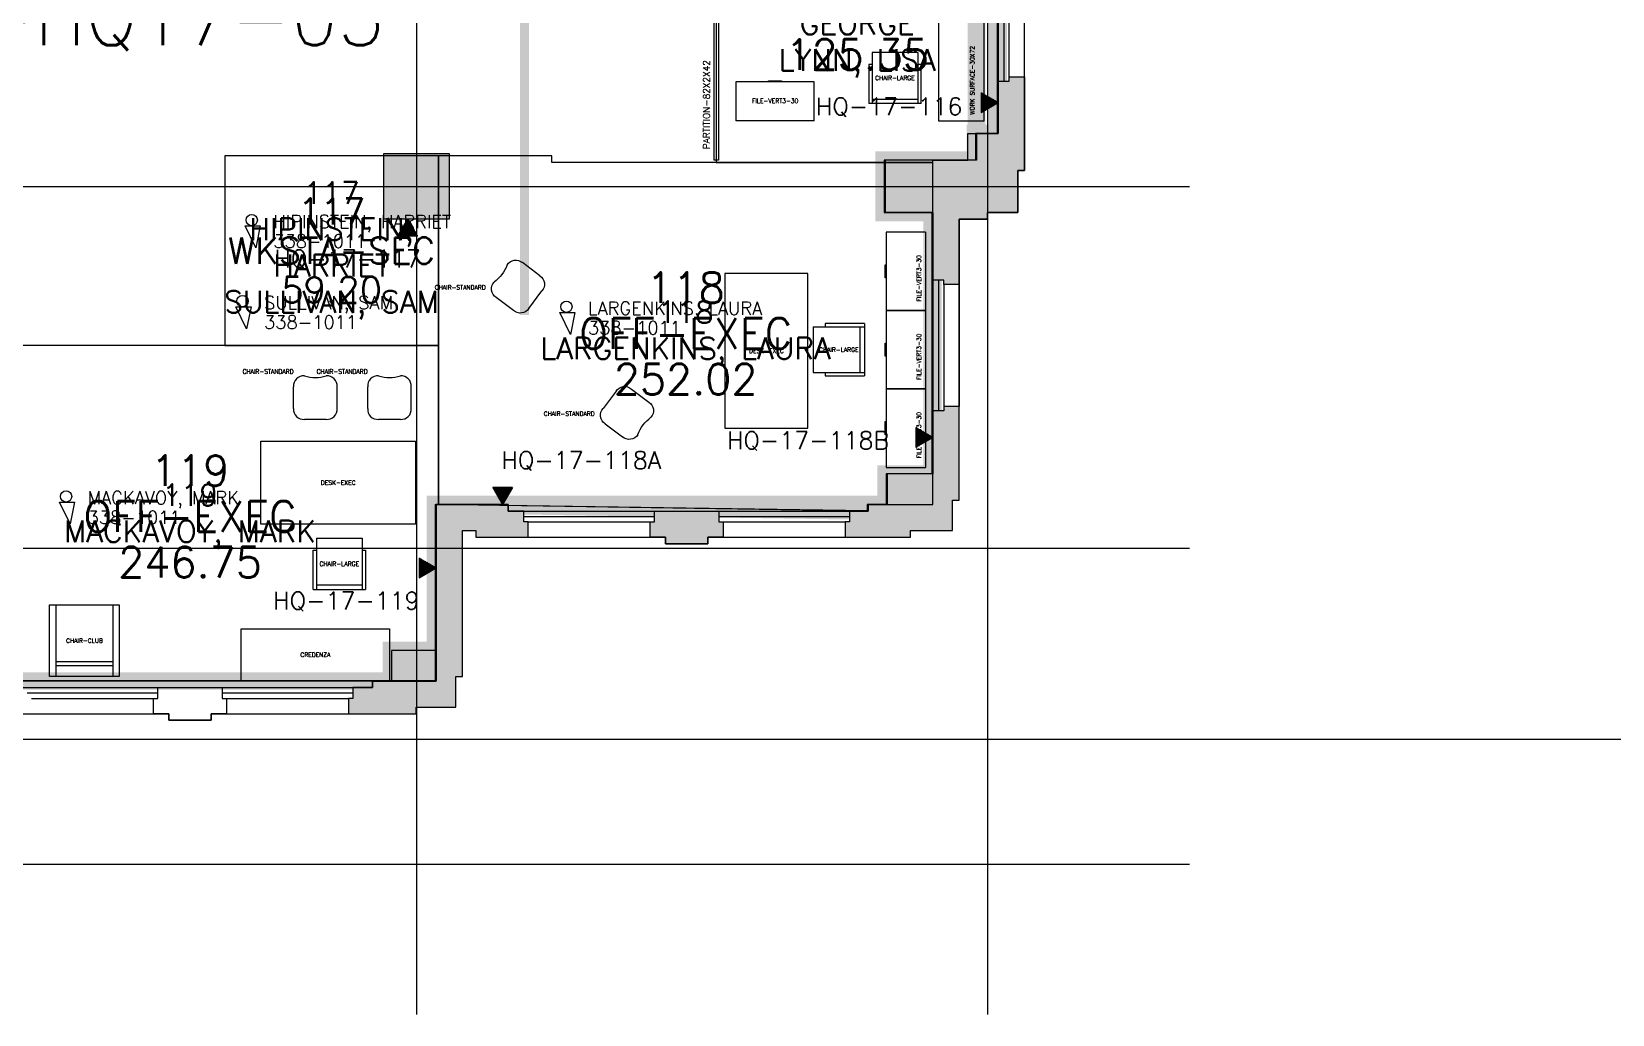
# Model space of a CAD drawing. Extents: x -90 to 4351, y -312 to 2865.
# Drawn here: x 1035 to 1760, y -312 to 139 of the extents above; entities that cross this region are included whole.
import ezdxf
from ezdxf.enums import TextEntityAlignment as Align

# ---------------------------------------------------------------- set-up
doc = ezdxf.new("R2010")
doc.units = 0
doc.header["$LTSCALE"] = 120
doc.header["$MEASUREMENT"] = 0
doc.layers.get('0').update_dxf_attribs({"linetype": 'CONTINUOUS'})
for name, color, linetype in [('Added', 3, 'CONTINUOUS'), ('Deleted', 1, 'CONTINUOUS'), ('PL', 82, 'CONTINUOUS')]:
    doc.layers.add(name, color=color, linetype=linetype)
doc.styles.add('ASSETTEXT', font='simplex.shx')

# ---------------------------------------------------------------- blocks, each defined once
blk = doc.blocks.new('WNV')
for p, q in [((53.5, 5), (-2, 5)), ((53.5, 2.5), (-2, 2.5)), ((0, 0), (51.5, 0))]:
    blk.add_line(p, q)
at = {"layer": 'PL'}
blk.add_line((0, -7), (51.5, -7), dxfattribs=at)
blk = doc.blocks.new('WNH')
for p, q in [((-2, 5), (58, 5)), ((-2, 2.5), (58, 2.5)), ((0, 0), (56, 0))]:
    blk.add_line(p, q)
at = {"layer": 'PL'}
blk.add_line((0, -7), (56, -7), dxfattribs=at)
blk = doc.blocks.new('UNIT')
blk.add_lwpolyline([(0, 0), (1, 0), (1, 1), (0, 1)], close=True)
blk = doc.blocks.new('DC')
for p, q in [((1.5, 23.5), (1.5, 0)), ((1.5, 23.5), (22.5, 23.5)), ((22.5, 23.5), (22.5, 0)), ((0, 0), (0, 18)), ((0, 18), (1.5, 18)), ((22.5, 18), (24, 18)), ((24, 18), (24, 0)), ((0, 0), (24, 0)), ((22.5, 2), (1.5, 2))]:
    blk.add_line(p, q)
blk = doc.blocks.new('WKSRF')
for p, q in [((0, 21), (47, 21)), ((0, 0), (0, 21)), ((47, 21), (47, 0)), ((47, 0), (0, 0))]:
    blk.add_line(p, q)
blk = doc.blocks.new('FILE')
for p, q in [((0, 18), (36, 18)), ((0, 0), (0, 18)), ((15, 18.5), (15, 18)), ((21, 18.5), (15, 18.5)), ((21, 18), (21, 18.5)), ((36, 18), (36, 0)), ((0, 0), (36, 0))]:
    blk.add_line(p, q)
blk = doc.blocks.new('EXDSK')
for p, q in [((0, 38), (71, 38)), ((0, 0), (0, 38)), ((71, 38), (71, 0)), ((71, 0), (0, 0))]:
    blk.add_line(p, q)
blk = doc.blocks.new('CR')
for p, q in [((0, 24), (68, 24)), ((0, 0), (0, 24)), ((68, 24), (68, 0)), ((68, 0), (0, 0))]:
    blk.add_line(p, q)
blk = doc.blocks.new('CLUB')
for p, q in [((0, 0), (0, 33)), ((0, 33), (32, 33)), ((3, 0), (3, 33)), ((29, 33), (29, 0)), ((32, 33), (32, 0)), ((32, 0), (0, 0)), ((3, 7), (29, 7)), ((29, 5), (3, 5))]:
    blk.add_line(p, q)
blk = doc.blocks.new('SC')
for p, q in [((0.026902, 14.947733), (0.026902, 5)), ((5, 19.947733), (15, 19.947733)), ((20, 14.947733), (20, 5))]:
    blk.add_line(p, q)
for centre, radius, start, end in [((4.607986, 15.364468), 4.6, 85.111302, 185.197803), ((15.419135, 15.366868), 4.6, 354.772172, 95.227828), ((4.607986, 4.583266), 4.6, 174.802197, 274.888698), ((10.051231, -16.983642), 17.718889, 73.849775, 106.563395), ((15.419135, 4.580865), 4.6, 264.772172, 5.227828)]:
    blk.add_arc(centre, radius, start, end)
blk = doc.blocks.new('PERSON')
blk.add_lwpolyline([(-8, 0), (-13, 10), (-6, 10), (-8, 0)])
blk.add_circle((-9.918655, 12.655), 2.586836)
blk = doc.blocks.new('OUTLETW')
for p, q in [((7.79, 4.5), (0, 0)), ((7.79, -4.5), (0, 0)), ((0.19, 0.11), (7.79, 0.11)), ((0.57, 0.33), (7.79, 0.33)), ((0.95, 0.55), (7.79, 0.55)), ((1.33, 0.77), (7.79, 0.77)), ((1.72, 0.99), (7.79, 0.99)), ((2.1, 1.21), (7.79, 1.21)), ((2.48, 1.43), (7.79, 1.43)), ((2.86, 1.65), (7.79, 1.65)), ((3.24, 1.87), (7.79, 1.87)), ((3.62, 2.09), (7.79, 2.09)), ((4, 2.31), (7.79, 2.31)), ((4.38, 2.53), (7.79, 2.53)), ((4.76, 2.75), (7.79, 2.75)), ((5.15, 2.97), (7.79, 2.97)), ((5.53, 3.19), (7.79, 3.19)), ((5.91, 3.41), (7.79, 3.41)), ((6.29, 3.63), (7.79, 3.63)), ((6.67, 3.85), (7.79, 3.85)), ((7.05, 4.07), (7.79, 4.07)), ((7.43, 4.29), (7.79, 4.29)), ((7.79, -4.5), (7.79, 4.5)), ((0.19, -0.11), (7.79, -0.11)), ((0.57, -0.33), (7.79, -0.33)), ((0.95, -0.55), (7.79, -0.55)), ((1.33, -0.77), (7.79, -0.77)), ((1.72, -0.99), (7.79, -0.99)), ((2.1, -1.21), (7.79, -1.21)), ((2.48, -1.43), (7.79, -1.43)), ((2.86, -1.65), (7.79, -1.65)), ((3.24, -1.87), (7.79, -1.87)), ((3.62, -2.09), (7.79, -2.09)), ((4, -2.31), (7.79, -2.31)), ((4.38, -2.53), (7.79, -2.53)), ((4.76, -2.75), (7.79, -2.75)), ((5.15, -2.97), (7.79, -2.97)), ((5.53, -3.19), (7.79, -3.19)), ((5.91, -3.41), (7.79, -3.41)), ((6.29, -3.63), (7.79, -3.63)), ((6.67, -3.85), (7.79, -3.85)), ((7.05, -4.07), (7.79, -4.07)), ((7.43, -4.29), (7.79, -4.29))]:
    blk.add_line(p, q)

msp = doc.modelspace()

# ---------------------------------------------------------------- hatches: boundary and pattern name
at = {"layer": 'Deleted'}
for points in [[(1468.45, 79.98), (1426.45, 79.98), (1426.45, 55.98), (1448.45, 55.98), (1448.45, 24.98), (1453.45, 24.98), (1453.45, 22.98), (1460.45, 22.98), (1460.45, 52.98), (1473.45, 52.98), (1473.45, 55.98), (1487.45, 55.98), (1487.45, 75.23), (1490.45, 75.23), (1490.45, 118.23), (1483.45, 118.23), (1483.45, 116.23), (1478.45, 116.23), (1478.45, 92.23), (1468.45, 92.23)], [(1226.45, 82.98), (1226.45, 52.98), (1196.45, 52.98), (1196.45, 82.98)], [(1408.2, -86.02), (1408.2, -93.02), (1438.2, -93.02), (1438.2, -90.02), (1457.45, -90.02), (1457.45, -76.02), (1460.45, -76.02), (1460.45, -33.02), (1453.45, -33.02), (1453.45, -35.02), (1448.45, -35.02), (1448.45, -64.02), (1427.45, -64.02), (1427.45, -78.02), (1418.7, -78.02), (1418.7, -81.02), (1410.2, -81.02), (1410.2, -86.02)]]:
    msp.add_hatch(color=256, dxfattribs=at).paths.add_polyline_path(points)
h = msp.add_hatch(color=256, dxfattribs=at)
h.paths.add_polyline_path([(1345.2, -96.02), (1325.7, -96.02), (1325.7, -93.02), (1318.7, -93.02), (1318.7, -86.02), (1320.7, -86.02), (1320.7, -81.02), (1350.2, -81.02), (1350.2, -86.02), (1352.2, -86.02), (1352.2, -93.02), (1345.2, -93.02)])
h.paths.add_polyline_path([(1220.45, -145.02), (1220.45, -78.02), (1253.45, -78.02), (1253.45, -81.02), (1260.7, -81.02), (1260.7, -86.02), (1262.7, -86.02), (1262.7, -93.02), (1238.7, -93.02), (1238.7, -90.02), (1232.45, -90.02), (1232.45, -157.02), (1229.45, -157.02), (1229.45, -171.02), (1211.2, -171.02), (1211.2, -174.02), (1180.2, -174.02), (1180.2, -167.02), (1182.2, -167.02), (1182.2, -162.02), (1191.2, -162.02), (1191.2, -159.02), (1199.95, -159.02), (1199.95, -145.02)])

# ---------------------------------------------------------------- linework, layer by layer
at = {"layer": 'Added'}
msp.add_lwpolyline([(35.82, -185.65), (4350.51, -185.65), (4350.51, 2865.44), (35.82, 2865.44)], close=True, dxfattribs=at)
at = {"layer": 'Deleted'}
for p, q in [((1211.45, 744), (1211.45, -312)), ((1473.53, 744), (1473.53, -312)), ((1478.45, 171.73), (1478.45, 116.23)), ((1478.45, 92.23), (1478.45, 116.23)), ((1478.45, 116.23), (1483.45, 116.23)), ((1478.45, 92.23), (1478.45, 116.23)), ((1478.45, 116.23), (1483.45, 116.23)), ((1483.45, 118.23), (1490.45, 118.23)), ((1483.45, 116.23), (1483.45, 118.23)), ((1483.45, 118.23), (1490.45, 118.23)), ((1483.45, 116.23), (1483.45, 118.23)), ((1490.45, 118.23), (1490.45, 75.23)), ((1490.45, 118.23), (1490.45, 75.23)), ((1464.45, 92.23), (1478.45, 92.23)), ((1464.45, 79.98), (1464.45, 92.23)), ((1468.45, 92.23), (1478.45, 92.23)), ((1468.45, 92.23), (1468.45, 79.98)), ((1196.45, 82.98), (1226.45, 82.98)), ((1196.45, 52.98), (1196.45, 82.98)), ((1196.45, 82.98), (1226.45, 82.98)), ((1196.45, 52.98), (1196.45, 82.98)), ((1226.45, 82.98), (1226.45, 52.98)), ((1226.45, 82.98), (1226.45, 52.98)), ((1464.45, 79.98), (1426.45, 79.98)), ((1426.45, 79.98), (1426.45, 55.98)), ((1426.45, 79.98), (1426.45, 55.98)), ((1468.45, 79.98), (1426.45, 79.98)), ((1487.45, 75.23), (1487.45, 55.98)), ((1490.45, 75.23), (1487.45, 75.23)), ((1487.45, 75.23), (1487.45, 55.98)), ((1490.45, 75.23), (1487.45, 75.23)), ((-47.89, 67.98), (1566.19, 67.98)), ((1226.45, 52.98), (1196.45, 52.98)), ((1226.45, 52.98), (1196.45, 52.98)), ((1448.45, 55.98), (1426.45, 55.98)), ((1426.45, 55.98), (1448.45, 55.98)), ((1448.45, 24.98), (1448.45, 55.98)), ((1448.45, 24.98), (1448.45, 55.98)), ((1460.45, 52.98), (1460.45, 22.98)), ((1473.45, 52.98), (1460.45, 52.98)), ((1460.45, 52.98), (1460.45, 22.98)), ((1473.45, 52.98), (1460.45, 52.98)), ((1487.45, 55.98), (1473.45, 55.98)), ((1473.45, 55.98), (1473.45, 52.98)), ((1487.45, 55.98), (1473.45, 55.98)), ((1473.45, 55.98), (1473.45, 52.98)), ((1453.45, 24.98), (1448.45, 24.98)), ((1448.45, 24.98), (1448.45, -35.02)), ((1453.45, 24.98), (1448.45, 24.98)), ((1453.45, 22.98), (1453.45, 24.98)), ((1453.45, 22.98), (1453.45, 24.98)), ((1460.45, 22.98), (1453.45, 22.98)), ((1460.45, 22.98), (1453.45, 22.98)), ((1453.45, -35.02), (1448.45, -35.02)), ((1448.45, -35.02), (1448.45, -64.02)), ((1453.45, -35.02), (1448.45, -35.02)), ((1448.45, -35.02), (1448.45, -64.02)), ((1460.45, -33.02), (1453.45, -33.02)), ((1453.45, -33.02), (1453.45, -35.02)), ((1460.45, -33.02), (1453.45, -33.02)), ((1453.45, -33.02), (1453.45, -35.02)), ((1460.45, -76.02), (1460.45, -33.02)), ((1460.45, -76.02), (1460.45, -33.02)), ((1448.45, -64.02), (1427.45, -64.02)), ((1427.45, -64.02), (1427.45, -78.02)), ((1448.45, -64.02), (1427.45, -64.02)), ((1427.45, -64.02), (1427.45, -78.02)), ((1253.45, -78.02), (1220.45, -78.02)), ((1220.45, -78.02), (1220.45, -145.02)), ((1253.45, -78.02), (1220.45, -78.02)), ((1220.45, -145.02), (1220.45, -78.02)), ((1253.45, -81.02), (1253.45, -78.02)), ((1253.45, -81.02), (1253.45, -78.02)), ((1427.45, -78.02), (1418.7, -78.02)), ((1418.7, -78.02), (1418.7, -81.02)), ((1427.45, -78.02), (1418.7, -78.02)), ((1418.7, -78.02), (1418.7, -81.02)), ((1457.45, -90.02), (1457.45, -76.02)), ((1457.45, -76.02), (1460.45, -76.02)), ((1457.45, -90.02), (1457.45, -76.02)), ((1457.45, -76.02), (1460.45, -76.02)), ((1260.7, -81.02), (1253.45, -81.02)), ((1260.7, -81.02), (1253.45, -81.02)), ((1260.7, -81.02), (1320.7, -81.02)), ((1260.7, -86.02), (1260.7, -81.02)), ((1260.7, -86.02), (1260.7, -81.02)), ((1262.7, -86.02), (1260.7, -86.02)), ((1262.7, -86.02), (1260.7, -86.02)), ((1262.7, -93.02), (1262.7, -86.02)), ((1262.7, -93.02), (1262.7, -86.02)), ((1318.7, -93.02), (1318.7, -86.02)), ((1318.7, -86.02), (1320.7, -86.02)), ((1318.7, -93.02), (1318.7, -86.02)), ((1318.7, -86.02), (1320.7, -86.02)), ((1320.7, -86.02), (1320.7, -81.02)), ((1320.7, -81.02), (1350.2, -81.02)), ((1320.7, -86.02), (1320.7, -81.02)), ((1320.7, -81.02), (1350.2, -81.02)), ((1350.2, -81.02), (1410.2, -81.02)), ((1350.2, -81.02), (1350.2, -86.02)), ((1350.2, -81.02), (1350.2, -86.02)), ((1350.2, -86.02), (1352.2, -86.02)), ((1350.2, -86.02), (1352.2, -86.02)), ((1352.2, -86.02), (1352.2, -93.02)), ((1352.2, -86.02), (1352.2, -93.02)), ((1410.2, -86.02), (1408.2, -86.02)), ((1408.2, -86.02), (1408.2, -93.02)), ((1410.2, -86.02), (1408.2, -86.02)), ((1408.2, -86.02), (1408.2, -93.02)), ((1418.7, -81.02), (1410.2, -81.02)), ((1410.2, -81.02), (1410.2, -86.02)), ((1418.7, -81.02), (1410.2, -81.02)), ((1410.2, -81.02), (1410.2, -86.02)), ((1232.45, -157.02), (1232.45, -90.02)), ((1232.45, -90.02), (1238.7, -90.02)), ((1232.45, -157.02), (1232.45, -90.02)), ((1232.45, -90.02), (1238.7, -90.02)), ((1238.7, -90.02), (1238.7, -93.02)), ((1238.7, -90.02), (1238.7, -93.02)), ((1238.7, -93.02), (1262.7, -93.02)), ((1238.7, -93.02), (1262.7, -93.02)), ((1325.7, -93.02), (1318.7, -93.02)), ((1325.7, -93.02), (1318.7, -93.02)), ((1325.7, -96.02), (1325.7, -93.02)), ((1325.7, -96.02), (1325.7, -93.02)), ((1352.2, -93.02), (1345.2, -93.02)), ((1345.2, -93.02), (1345.2, -96.02)), ((1352.2, -93.02), (1345.2, -93.02)), ((1345.2, -93.02), (1345.2, -96.02)), ((1408.2, -93.02), (1438.2, -93.02)), ((1408.2, -93.02), (1438.2, -93.02)), ((1438.2, -93.02), (1438.2, -90.02)), ((1438.2, -90.02), (1457.45, -90.02)), ((1438.2, -93.02), (1438.2, -90.02)), ((1438.2, -90.02), (1457.45, -90.02)), ((-47.89, -98), (1566.19, -98)), ((1345.2, -96.02), (1325.7, -96.02)), ((1345.2, -96.02), (1325.7, -96.02)), ((1220.45, -145.02), (1199.95, -145.02)), ((1199.95, -145.02), (1199.95, -159.02)), ((1220.45, -145.02), (1199.95, -145.02)), ((1199.95, -145.02), (1199.95, -159.02)), ((1199.95, -159.02), (1191.2, -159.02)), ((1191.2, -159.02), (1191.2, -162.02)), ((1199.95, -159.02), (1191.2, -159.02)), ((1191.2, -159.02), (1191.2, -162.02)), ((1229.45, -171.02), (1229.45, -157.02)), ((1229.45, -157.02), (1232.45, -157.02)), ((1229.45, -171.02), (1229.45, -157.02)), ((1229.45, -157.02), (1232.45, -157.02)), ((1032.7, -162.02), (1092.7, -162.02)), ((1092.7, -167.02), (1092.7, -162.02)), ((1092.7, -162.02), (1122.2, -162.02)), ((1092.7, -167.02), (1092.7, -162.02)), ((1092.7, -162.02), (1122.2, -162.02)), ((1122.2, -162.02), (1182.2, -162.02)), ((1122.2, -162.02), (1122.2, -167.02)), ((1122.2, -162.02), (1122.2, -167.02)), ((1191.2, -162.02), (1182.2, -162.02)), ((1182.2, -162.02), (1182.2, -167.02)), ((1191.2, -162.02), (1182.2, -162.02)), ((1182.2, -162.02), (1182.2, -167.02)), ((1090.7, -174.02), (1090.7, -167.02)), ((1090.7, -167.02), (1092.7, -167.02)), ((1090.7, -174.02), (1090.7, -167.02)), ((1090.7, -167.02), (1092.7, -167.02)), ((1097.7, -174.02), (1090.7, -174.02)), ((1097.7, -174.02), (1090.7, -174.02)), ((1097.7, -177.02), (1097.7, -174.02)), ((1097.7, -177.02), (1097.7, -174.02)), ((1124.2, -174.02), (1117.2, -174.02)), ((1117.2, -174.02), (1117.2, -177.02)), ((1124.2, -174.02), (1117.2, -174.02)), ((1117.2, -174.02), (1117.2, -177.02)), ((1122.2, -167.02), (1124.2, -167.02)), ((1122.2, -167.02), (1124.2, -167.02)), ((1124.2, -167.02), (1124.2, -174.02)), ((1124.2, -167.02), (1124.2, -174.02)), ((1182.2, -167.02), (1180.2, -167.02)), ((1180.2, -167.02), (1180.2, -174.02)), ((1182.2, -167.02), (1180.2, -167.02)), ((1180.2, -167.02), (1180.2, -174.02)), ((1180.2, -174.02), (1211.2, -174.02)), ((1180.2, -174.02), (1211.2, -174.02)), ((1211.2, -174.02), (1211.2, -171.02)), ((1211.2, -171.02), (1229.45, -171.02)), ((1211.2, -174.02), (1211.2, -171.02)), ((1211.2, -171.02), (1229.45, -171.02)), ((1117.2, -177.02), (1097.7, -177.02)), ((1117.2, -177.02), (1097.7, -177.02)), ((-47.89, -243), (1566.19, -243))]:
    msp.add_line(p, q, dxfattribs=at)
for points, const_width in [([(992, 600.98), (1220, 600.98), (1220, 519.98), (1448, 519.98), (1448, 361.98), (1467.99, 361.98), (1467.99, 349.73), (1478, 349.73), (1478, 92.23), (1468, 92.23), (1468, 79.98), (1426, 79.98), (1426, 55.98), (1448, 55.98), (1448, -64.02), (1427, -64.02), (1427, -78.02), (1418.25, -78.02), (1418.25, -81.02), (1220, -78.02), (1220, -159.02), (1025, -159.02)], 8), ([(992.45, 601), (1220.45, 601), (1220.45, 520), (1448.45, 520), (1448.45, 362), (1468.44, 362), (1468.44, 349.75), (1478.45, 349.75), (1478.45, 92.25), (1468.45, 92.25), (1468.45, 80), (1426.45, 80), (1426.45, 56), (1448.45, 56), (1448.45, -64), (1427.45, -64), (1427.45, -78), (1418.7, -78), (1418.7, -81), (1220.45, -78), (1220.45, -159), (1025.45, -159)], 8), ([(298.44, 427.62), (1260.97, 427.62), (1260.97, 8.91)], 4), ([(1468.44, 361.98), (1468.45, 79.98), (1426.45, 79.98), (1426.45, 55.98), (1448.45, 55.98), (1448.45, -64.02), (1427.45, -64.02), (1427.45, -78.02), (1220.45, -78.02), (1220.45, -145.02), (1199.95, -145.02), (1199.95, -159.02), (992.45, -159.02)], 8), ([(1468.44, 361.98), (1468.45, 79.98), (1426.45, 79.98), (1426.45, 55.98), (1448.45, 55.98), (1448.45, -64.02), (1427.45, -64.02), (1427.45, -78.02), (1220.45, -78.02), (1220.45, -145.02), (1199.95, -145.02), (1199.95, -159.02), (992.45, -159.02)], 8)]:
    msp.add_lwpolyline(points, dxfattribs=dict(at, const_width=const_width))
for points in [[(992, 600.98), (1220, 600.98), (1220, 519.98), (1448, 519.98), (1448, 361.98), (1467.99, 361.98), (1467.99, 349.73), (1478, 349.73), (1478, 92.23), (1468, 92.23), (1468, 79.98), (1426, 79.98), (1426, 55.98), (1448, 55.98), (1448, -64.02), (1427, -64.02), (1427, -78.02), (1418.25, -78.02), (1418.25, -81.02), (1220, -78.02), (1220, -159.02), (1025, -159.02)], [(992.45, 601), (1220.45, 601), (1220.45, 520), (1448.45, 520), (1448.45, 362), (1468.44, 362), (1468.44, 349.75), (1478.45, 349.75), (1478.45, 92.25), (1468.45, 92.25), (1468.45, 80), (1426.45, 80), (1426.45, 56), (1448.45, 56), (1448.45, -64), (1427.45, -64), (1427.45, -78), (1418.7, -78), (1418.7, -81), (1220.45, -78), (1220.45, -159), (1025.45, -159)], [(1025.45, -162.02), (1191.2, -162.02), (1191.2, -159.02), (1220.45, -159.02), (1220.45, -78.02), (1253.45, -78.02), (1253.45, -81.02), (1418.7, -81.02), (1418.7, -78.02), (1448.45, -78.02), (1448.45, 79.98), (1464.45, 79.98), (1464.45, 92.23), (1478.45, 92.23), (1478.45, 220.98)], [(1010.7, -174.02), (1097.7, -174.02), (1097.7, -177.02), (1117.2, -177.02), (1117.2, -174.02), (1211.2, -174.02), (1211.2, -171.02), (1229.45, -171.02), (1229.45, -157.02), (1232.45, -157.02), (1232.45, -90.02), (1238.7, -90.02), (1238.7, -93.02), (1325.7, -93.02), (1325.7, -96.02), (1345.2, -96.02), (1345.2, -93.02), (1438.2, -93.02), (1438.2, -90.02), (1457.45, -90.02), (1457.45, -76.02), (1460.45, -76.02), (1460.45, 52.98), (1473.45, 52.98), (1473.45, 55.98), (1487.45, 55.98), (1487.45, 75.23), (1490.45, 75.23), (1490.45, 176.73)]]:
    msp.add_lwpolyline(points, dxfattribs=at)
for points in [[(1349, 219.98), (1349, 78.98), (1448.45, 78.98), (1448.45, 79.98), (1464.45, 79.98), (1464.45, 92.23), (1478.45, 92.23), (1478.45, 219.98)], [(1221.45, 81.98), (1123.45, 81.98), (1123.45, -5), (1221.45, -5)], [(1448.45, 78.98), (1349, 78.98), (1273.45, 78.98), (1273.45, 81.98), (1221.45, 81.98), (1221.45, -78.02), (1253.45, -78.02), (1253.45, -81.02), (1418.7, -81.02), (1418.7, -78.02), (1448.45, -78.02)], [(1221.45, -78.02), (1221.45, -5), (993.45, -5), (993.45, -159.02), (1025.45, -159.02), (1025.45, -162.02), (1191.2, -162.02), (1191.2, -159.02), (1220.45, -159.02), (1220.45, -78.02)]]:
    msp.add_lwpolyline(points, close=True, dxfattribs=at)

# ---------------------------------------------------------------- block references
for name, p, rotation in [('WNV', (1483.45, 118.23), 90), ('OUTLETW', (1478.45, 106.4), 180), ('SC', (1175, -19), 180), ('SC', (1209, -19), 180), ('OUTLETW', (1448.45, -47.24), 180), ('OUTLETW', (1250.92, -78.02), 90), ('OUTLETW', (1220.45, -107.15), 180)]:
    msp.add_blockref(name, p, dxfattribs=dict(at, rotation=rotation))
at = {"layer": 'Deleted', "xscale": -82, "yscale": 2, "zscale": 42, "rotation": 90}
msp.add_blockref('UNIT', (1350, 161.98), dxfattribs=at)
at = {"layer": 'Deleted', "xscale": -1}
for name, p, rotation in [('WKSRF', (1472, 144.97), 90), ('OUTLETW', (1207.4, 52.98), 90), ('FILE', (1445, 47), 90), ('SC', (1244, 20), 233), ('EXDSK', (1391, 28), 90), ('WNH', (1453.45, 22.98), 90), ('FILE', (1445, 11), 90), ('DC', (1417, 5), 90), ('SC', (1322, -34), 53), ('FILE', (1445, -25), 90)]:
    msp.add_blockref(name, p, dxfattribs=dict(at, rotation=rotation))
for name, p in [('DC', (1443, 105.97)), ('FILE', (1394, 97.97))]:
    msp.add_blockref(name, p, dxfattribs=at)
at = {"layer": 'Deleted'}
for name, p in [('PERSON', (1145.71, 39.83)), ('PERSON', (1141.45, 2.65)), ('PERSON', (1290.12, 0.05)), ('EXDSK', (1140, -87)), ('PERSON', (1060.47, -86.94)), ('WNH', (1262.7, -86.02)), ('WNH', (1352.2, -86.02)), ('DC', (1164, -117)), ('CLUB', (1043, -157)), ('CR', (1131, -159)), ('WNH', (1034.7, -167.02)), ('WNH', (1124.2, -167.02))]:
    msp.add_blockref(name, p, dxfattribs=at)

# ---------------------------------------------------------------- texts
at = {"layer": 'Deleted', "style": 'ASSETTEXT'}
for s, height, p in [('FIRE-HQ17-03', 25, (1067.14, 132.71)), ('125.35', 14, (1413.72, 121.48)), ('CHAIR-LARGE', 2, (1431, 116.72)), ('FILE-VERT3-30', 2, (1376, 106.22)), ('HQ-17-116', 8, (1428.36, 100.66)), ('117', 12, (1172.45, 50.49)), ('WKSTA-SEC', 12, (1172.45, 32.49)), ('HQ-17-117', 8, (1179.8, 30.79)), ('59.20', 12, (1172.45, 14.49)), ('118', 14, (1334.95, 14.48)), ('OFF-EXEC', 14, (1334.95, -6.52)), ('DESK-EXEC', 2, (1372, -8.5)), ('CHAIR-LARGE', 2, (1405.25, -8)), ('252.02', 14, (1334.95, -27.52)), ('HQ-17-118B', 8, (1391.13, -52.55)), ('119', 14, (1107.45, -69.51)), ('HQ-17-118A', 8, (1287.07, -61.66)), ('DESK-EXEC', 2, (1175.5, -69)), ('OFF-EXEC', 14, (1107.45, -90.51)), ('246.75', 14, (1107.45, -111.51)), ('CHAIR-LARGE', 2, (1176, -106.25)), ('HQ-17-119', 8, (1179.23, -126.17)), ('CHAIR-CLUB', 2, (1059, -141.5)), ('CREDENZA', 2, (1165, -148))]:
    msp.add_text(s, height=height, dxfattribs=at).set_placement(p, align=Align.CENTER)
for s, p in [('WORK SURFACE-30X72', (1467.5, 132.37)), ('FILE-VERT3-30', (1443, 36.4)), ('FILE-VERT3-30', (1443, 0.4)), ('FILE-VERT3-30', (1443, -35.6))]:
    msp.add_text(s, height=2, rotation=90, dxfattribs=at).set_placement(p, align=Align.RIGHT)
msp.add_text('PARTITION-82X2X42', height=3, rotation=90, dxfattribs=at).set_placement((1346, 85))
for s, p in [('HIPINSTEIN, HARRIET', (1145.71, 48.83)), ('338-1011', (1145.71, 39.83)), ('SULLIVAN, SAM', (1141.45, 11.65)), ('LARGENKINS, LAURA', (1290.12, 9.05)), ('338-1011', (1141.45, 2.65)), ('338-1011', (1290.12, 0.05)), ('MACKAVOY, MARK', (1060.47, -77.94)), ('338-1011', (1060.47, -86.94))]:
    msp.add_text(s, height=6, dxfattribs=at).set_placement(p)
for p in [(1243.19, 20.62), (1154.98, -17.98), (1188.98, -17.98), (1293.21, -37.37)]:
    msp.add_text('CHAIR-STANDARD', height=2, dxfattribs=at).set_placement(p, align=Align.RIGHT)
at = {"layer": 'Deleted', "char_height": 10, "attachment_point": 5, "style": 'ASSETTEXT'}
for s, insert, width in [('116\\PGUTENLOCKEN, GEORGE\\PLYNN, LISA', (1413.72, 149.48), 141), ('117\\PHIPINSTEIN, HARRIET\\PSULLIVAN, SAM', (1172.45, 38.49), 98), ('118\\PLARGENKINS, LAURA', (1334.95, 0.48), 227), ('119\\PMACKAVOY, MARK', (1107.45, -83.51), 228)]:
    msp.add_mtext(s, dxfattribs=dict(at, insert=insert, width=width))

doc.saveas('drawing.dxf')
